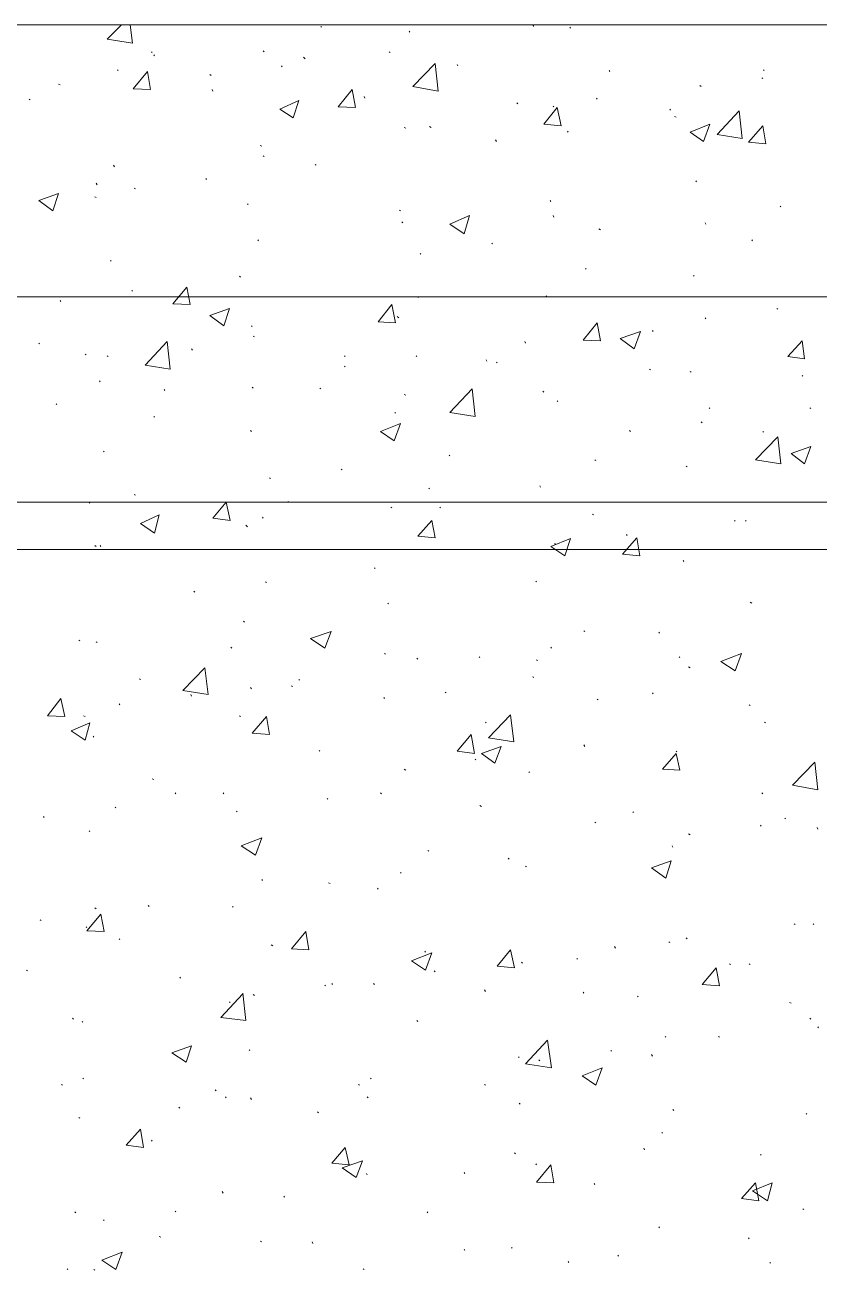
# Model space of a CAD drawing. Header units: millimetres. Extents: x 2928 to 3112, y 1220 to 1280.
# Drawn here: x 2963.701 to 2965.381, y 1259.921 to 1262.562 of the extents above; entities that cross this region are included whole.
import ezdxf

# ---------------------------------------------------------------- set-up
doc = ezdxf.new("R2010")
doc.units = ezdxf.units.MM

msp = doc.modelspace()

# ---------------------------------------------------------------- linework, layer by layer
at = {"color": 253, "linetype": 'Continuous', "lineweight": 5, "true_color": 0x9a9a9a}
for points in [[(2940.97965, 1262.56226), (2981.54689, 1262.56226), (2981.54689, 1240.79028), (2940.97965, 1240.79028)], [(2941.98633, 1261.55224), (2980.53854, 1261.55224), (2980.53854, 1241.8003), (2941.98633, 1241.8003)]]:
    msp.add_lwpolyline(points, close=True, dxfattribs=at)
at = {"color": 92, "linetype": 'Continuous', "lineweight": 13, "true_color": 0x00b800}
for points in [[(2963.87497, 1262.53226), (2963.90497, 1262.56226), (2963.90497, 1262.56226)], [(2963.92831, 1262.52392), (2963.92331, 1262.56226), (2963.92331, 1262.56226)], [(2964.32831, 1262.55726), (2964.32665, 1262.55893), (2964.32665, 1262.55893)], [(2964.51498, 1262.54726), (2964.51332, 1262.54893), (2964.51332, 1262.54893)], [(2964.77499, 1262.56226), (2964.77665, 1262.55893), (2964.77665, 1262.55893)], [(2964.77665, 1262.55893), (2964.77665, 1262.56226), (2964.77665, 1262.56226)], [(2964.85499, 1262.55559), (2964.85332, 1262.55726), (2964.85332, 1262.55726)], [(2963.87497, 1262.53226), (2963.92831, 1262.52392), (2963.92831, 1262.52392)], [(2963.96997, 1262.50392), (2963.96831, 1262.50559), (2963.96831, 1262.50559)], [(2963.97497, 1262.49726), (2963.97331, 1262.49892), (2963.97331, 1262.49892)], [(2964.20664, 1262.50559), (2964.20498, 1262.50726), (2964.20498, 1262.50726)], [(2964.47331, 1262.50392), (2964.47165, 1262.50559), (2964.47165, 1262.50559)], [(2964.24498, 1262.47392), (2964.24331, 1262.47559), (2964.24331, 1262.47559)], [(2964.29331, 1262.49059), (2964.28998, 1262.49392), (2964.28998, 1262.49392)], [(2964.52165, 1262.43226), (2964.56832, 1262.48059), (2964.56832, 1262.48059)], [(2964.57498, 1262.42226), (2964.56832, 1262.48059), (2964.56832, 1262.48059)], [(2964.61665, 1262.47559), (2964.61498, 1262.47892), (2964.61498, 1262.47892)], [(2963.89831, 1262.46559), (2963.89664, 1262.46726), (2963.89664, 1262.46726)], [(2963.92997, 1262.42726), (2963.95997, 1262.46392), (2963.95997, 1262.46392)], [(2963.96664, 1262.42559), (2963.95997, 1262.46392), (2963.95997, 1262.46392)], [(2964.09498, 1262.45559), (2964.09164, 1262.45726), (2964.09164, 1262.45726)], [(2964.93832, 1262.46392), (2964.93665, 1262.46559), (2964.93665, 1262.46559)], [(2965.26166, 1262.44892), (2965.25999, 1262.45059), (2965.25999, 1262.45059)], [(2965.26499, 1262.46559), (2965.26333, 1262.46726), (2965.26333, 1262.46726)], [(2963.77497, 1262.43559), (2963.77164, 1262.43726), (2963.77164, 1262.43726)], [(2963.92997, 1262.42726), (2963.96664, 1262.42559), (2963.96664, 1262.42559)], [(2964.09831, 1262.42226), (2964.09664, 1262.42559), (2964.09664, 1262.42559)], [(2964.36331, 1262.38892), (2964.39331, 1262.42559), (2964.39331, 1262.42559)], [(2964.39998, 1262.38726), (2964.39331, 1262.42559), (2964.39331, 1262.42559)], [(2964.52165, 1262.43226), (2964.57498, 1262.42226), (2964.57498, 1262.42226)], [(2965.13166, 1262.43226), (2965.12832, 1262.43392), (2965.12832, 1262.43392)], [(2963.71164, 1262.40392), (2963.70997, 1262.40559), (2963.70997, 1262.40559)], [(2964.23998, 1262.38392), (2964.27998, 1262.40226), (2964.27998, 1262.40226)], [(2964.26831, 1262.36559), (2964.27998, 1262.40226), (2964.27998, 1262.40226)], [(2964.41998, 1262.40726), (2964.41831, 1262.41059), (2964.41831, 1262.41059)], [(2964.74332, 1262.39559), (2964.74165, 1262.39726), (2964.74165, 1262.39726)], [(2964.81999, 1262.38892), (2964.81832, 1262.39059), (2964.81832, 1262.39059)], [(2964.91165, 1262.40559), (2964.90999, 1262.40726), (2964.90999, 1262.40726)], [(2964.23998, 1262.38392), (2964.26831, 1262.36559), (2964.26831, 1262.36559)], [(2964.36331, 1262.38892), (2964.39998, 1262.38726), (2964.39998, 1262.38726)], [(2964.79832, 1262.35226), (2964.82665, 1262.38726), (2964.82665, 1262.38726)], [(2964.83499, 1262.34892), (2964.82665, 1262.38726), (2964.82665, 1262.38726)], [(2965.06666, 1262.38226), (2965.06499, 1262.38392), (2965.06499, 1262.38392)], [(2965.07832, 1262.36726), (2965.07499, 1262.36892), (2965.07499, 1262.36892)], [(2965.16499, 1262.33059), (2965.21166, 1262.38059), (2965.21166, 1262.38059)], [(2965.21833, 1262.32226), (2965.21166, 1262.38059), (2965.21166, 1262.38059)], [(2964.50665, 1262.34392), (2964.50332, 1262.34559), (2964.50332, 1262.34559)], [(2964.55998, 1262.34559), (2964.55665, 1262.34726), (2964.55665, 1262.34726)], [(2964.79832, 1262.35226), (2964.83499, 1262.34892), (2964.83499, 1262.34892)], [(2964.84999, 1262.33559), (2964.84832, 1262.33726), (2964.84832, 1262.33726)], [(2965.10832, 1262.33559), (2965.14999, 1262.35226), (2965.14999, 1262.35226)], [(2965.13666, 1262.31559), (2965.14999, 1262.35226), (2965.14999, 1262.35226)], [(2965.23166, 1262.31392), (2965.26166, 1262.34892), (2965.26166, 1262.34892)], [(2965.26833, 1262.31059), (2965.26166, 1262.34892), (2965.26166, 1262.34892)], [(2964.69832, 1262.31559), (2964.69665, 1262.31892), (2964.69665, 1262.31892)], [(2965.10832, 1262.33559), (2965.13666, 1262.31559), (2965.13666, 1262.31559)], [(2965.16499, 1262.33059), (2965.21833, 1262.32226), (2965.21833, 1262.32226)], [(2965.23166, 1262.31392), (2965.26833, 1262.31059), (2965.26833, 1262.31059)], [(2964.20164, 1262.30559), (2964.19831, 1262.30726), (2964.19831, 1262.30726)], [(2964.20664, 1262.28392), (2964.20498, 1262.28559), (2964.20498, 1262.28559)], [(2963.88997, 1262.26225), (2963.88831, 1262.26559), (2963.88831, 1262.26559)], [(2964.31665, 1262.26559), (2964.31498, 1262.26725), (2964.31498, 1262.26725)], [(2964.08498, 1262.23559), (2964.08331, 1262.23725), (2964.08331, 1262.23725)], [(2965.12166, 1262.23059), (2965.11999, 1262.23225), (2965.11999, 1262.23225)], [(2963.72997, 1262.19059), (2963.77164, 1262.20559), (2963.77164, 1262.20559)], [(2963.75997, 1262.16892), (2963.77164, 1262.20559), (2963.77164, 1262.20559)], [(2963.85331, 1262.22392), (2963.85164, 1262.22725), (2963.85164, 1262.22725)], [(2963.93497, 1262.21559), (2963.93164, 1262.21725), (2963.93164, 1262.21725)], [(2963.72997, 1262.19059), (2963.75997, 1262.16892), (2963.75997, 1262.16892)], [(2963.85164, 1262.19725), (2963.84831, 1262.19892), (2963.84831, 1262.19892)], [(2964.17331, 1262.18225), (2964.17164, 1262.18392), (2964.17164, 1262.18392)], [(2964.81332, 1262.18892), (2964.81165, 1262.19059), (2964.81165, 1262.19059)], [(2965.29999, 1262.17725), (2965.29833, 1262.17892), (2965.29833, 1262.17892)], [(2964.49498, 1262.16892), (2964.49331, 1262.17059), (2964.49331, 1262.17059)], [(2964.59998, 1262.14059), (2964.64165, 1262.15892), (2964.64165, 1262.15892)], [(2964.62998, 1262.12059), (2964.64165, 1262.15892), (2964.64165, 1262.15892)], [(2964.81999, 1262.15559), (2964.81832, 1262.15892), (2964.81832, 1262.15892)], [(2964.49998, 1262.14392), (2964.49832, 1262.14559), (2964.49832, 1262.14559)], [(2964.59998, 1262.14059), (2964.62998, 1262.12059), (2964.62998, 1262.12059)], [(2964.91832, 1262.12892), (2964.91499, 1262.13059), (2964.91499, 1262.13059)], [(2965.14166, 1262.14059), (2965.13999, 1262.14392), (2965.13999, 1262.14392)], [(2964.19498, 1262.10559), (2964.19331, 1262.10725), (2964.19331, 1262.10725)], [(2964.68998, 1262.09892), (2964.68832, 1262.10059), (2964.68832, 1262.10059)], [(2965.23999, 1262.10559), (2965.23833, 1262.10725), (2965.23833, 1262.10725)], [(2964.53832, 1262.07725), (2964.53665, 1262.07892), (2964.53665, 1262.07892)], [(2963.88331, 1262.06225), (2963.88164, 1262.06392), (2963.88164, 1262.06392)], [(2964.88832, 1262.04558), (2964.88665, 1262.04725), (2964.88665, 1262.04725)], [(2964.15664, 1262.02892), (2964.15498, 1262.03058), (2964.15498, 1262.03058)], [(2965.11666, 1262.03058), (2965.11499, 1262.03225), (2965.11499, 1262.03225)], [(2963.92831, 1261.99892), (2963.92664, 1262.00058), (2963.92664, 1262.00058)], [(2964.01331, 1261.97225), (2964.04331, 1262.00725), (2964.04331, 1262.00725)], [(2964.04998, 1261.97058), (2964.04331, 1262.00725), (2964.04331, 1262.00725)], [(2963.77664, 1261.97725), (2963.77497, 1261.97892), (2963.77497, 1261.97892)], [(2964.01331, 1261.97225), (2964.04998, 1261.97058), (2964.04998, 1261.97058)], [(2964.44831, 1261.93392), (2964.47665, 1261.97058), (2964.47665, 1261.97058)], [(2964.48498, 1261.93225), (2964.47665, 1261.97058), (2964.47665, 1261.97058)], [(2964.53332, 1261.98558), (2964.53165, 1261.98725), (2964.53165, 1261.98725)], [(2964.80499, 1261.98725), (2964.80332, 1261.98892), (2964.80332, 1261.98892)], [(2964.09164, 1261.94725), (2964.13331, 1261.96225), (2964.13331, 1261.96225)], [(2964.09164, 1261.94725), (2964.12164, 1261.92558), (2964.12164, 1261.92558)], [(2964.12164, 1261.92558), (2964.13331, 1261.96225), (2964.13331, 1261.96225)], [(2964.49165, 1261.94225), (2964.48831, 1261.94558), (2964.48831, 1261.94558)], [(2965.14166, 1261.94058), (2965.13999, 1261.94225), (2965.13999, 1261.94225)], [(2965.29333, 1261.96058), (2965.29166, 1261.96225), (2965.29166, 1261.96225)], [(2964.18164, 1261.92392), (2964.17998, 1261.92558), (2964.17998, 1261.92558)], [(2964.44831, 1261.93392), (2964.48498, 1261.93225), (2964.48498, 1261.93225)], [(2964.88165, 1261.89558), (2964.91165, 1261.93225), (2964.91165, 1261.93225)], [(2964.91832, 1261.89392), (2964.91165, 1261.93225), (2964.91165, 1261.93225)], [(2964.95999, 1261.89892), (2965.00332, 1261.91392), (2965.00332, 1261.91392)], [(2964.98999, 1261.87725), (2965.00332, 1261.91392), (2965.00332, 1261.91392)], [(2965.02999, 1261.91392), (2965.02832, 1261.91558), (2965.02832, 1261.91558)], [(2963.73164, 1261.88725), (2963.72997, 1261.88892), (2963.72997, 1261.88892)], [(2963.95497, 1261.84225), (2964.00164, 1261.89225), (2964.00164, 1261.89225)], [(2964.00831, 1261.83392), (2964.00164, 1261.89225), (2964.00164, 1261.89225)], [(2964.18664, 1261.90225), (2964.18331, 1261.90392), (2964.18331, 1261.90392)], [(2964.75999, 1261.88892), (2964.75832, 1261.89225), (2964.75832, 1261.89225)], [(2964.88165, 1261.89558), (2964.91832, 1261.89392), (2964.91832, 1261.89392)], [(2964.95999, 1261.89892), (2964.98999, 1261.87725), (2964.98999, 1261.87725)], [(2965.31499, 1261.86058), (2965.34499, 1261.89392), (2965.34499, 1261.89392)], [(2965.34999, 1261.85558), (2965.34499, 1261.89392), (2965.34499, 1261.89392)], [(2963.82997, 1261.86392), (2963.82831, 1261.86558), (2963.82831, 1261.86558)], [(2963.87664, 1261.86058), (2963.87497, 1261.86225), (2963.87497, 1261.86225)], [(2964.05498, 1261.87392), (2964.05331, 1261.87725), (2964.05331, 1261.87725)], [(2964.37831, 1261.86058), (2964.37665, 1261.86225), (2964.37665, 1261.86225)], [(2964.52998, 1261.86058), (2964.52832, 1261.86225), (2964.52832, 1261.86225)], [(2963.95497, 1261.84225), (2964.00831, 1261.83392), (2964.00831, 1261.83392)], [(2964.37831, 1261.83892), (2964.37665, 1261.84058), (2964.37665, 1261.84058)], [(2964.67832, 1261.85058), (2964.67665, 1261.85392), (2964.67665, 1261.85392)], [(2964.69998, 1261.84725), (2964.69832, 1261.84892), (2964.69832, 1261.84892)], [(2965.31499, 1261.86058), (2965.34999, 1261.85558), (2965.34999, 1261.85558)], [(2963.85997, 1261.80725), (2963.85831, 1261.80891), (2963.85831, 1261.80891)], [(2965.02499, 1261.83225), (2965.02166, 1261.83392), (2965.02166, 1261.83392)], [(2965.10999, 1261.82725), (2965.10832, 1261.82891), (2965.10832, 1261.82891)], [(2965.34666, 1261.81891), (2965.34499, 1261.82058), (2965.34499, 1261.82058)], [(2963.99664, 1261.78891), (2963.99497, 1261.79058), (2963.99497, 1261.79058)], [(2964.18331, 1261.79391), (2964.18164, 1261.79558), (2964.18164, 1261.79558)], [(2964.32665, 1261.79225), (2964.32498, 1261.79391), (2964.32498, 1261.79391)], [(2964.59998, 1261.74225), (2964.64665, 1261.79225), (2964.64665, 1261.79225)], [(2964.65332, 1261.73391), (2964.64665, 1261.79225), (2964.64665, 1261.79225)], [(2964.79832, 1261.78558), (2964.79665, 1261.78725), (2964.79665, 1261.78725)], [(2963.7683, 1261.75891), (2963.76664, 1261.76058), (2963.76664, 1261.76058)], [(2964.50665, 1261.77891), (2964.50332, 1261.78058), (2964.50332, 1261.78058)], [(2964.82832, 1261.76558), (2964.82665, 1261.76725), (2964.82665, 1261.76725)], [(2963.97497, 1261.73225), (2963.97331, 1261.73391), (2963.97331, 1261.73391)], [(2964.48498, 1261.74058), (2964.48331, 1261.74225), (2964.48331, 1261.74225)], [(2964.59998, 1261.74225), (2964.65332, 1261.73391), (2964.65332, 1261.73391)], [(2965.14999, 1261.75058), (2965.14832, 1261.75225), (2965.14832, 1261.75225)], [(2965.36333, 1261.75058), (2965.36166, 1261.75225), (2965.36166, 1261.75225)], [(2964.17998, 1261.70225), (2964.17831, 1261.70391), (2964.17831, 1261.70391)], [(2964.45331, 1261.70225), (2964.49498, 1261.71891), (2964.49498, 1261.71891)], [(2964.48165, 1261.68225), (2964.49498, 1261.71891), (2964.49498, 1261.71891)], [(2964.98166, 1261.70225), (2964.97999, 1261.70391), (2964.97999, 1261.70391)], [(2965.13332, 1261.72058), (2965.13166, 1261.72225), (2965.13166, 1261.72225)], [(2964.45331, 1261.70225), (2964.48165, 1261.68225), (2964.48165, 1261.68225)], [(2965.24666, 1261.64225), (2965.29333, 1261.69058), (2965.29333, 1261.69058)], [(2965.26333, 1261.70058), (2965.26166, 1261.70225), (2965.26166, 1261.70225)], [(2965.29999, 1261.63391), (2965.29333, 1261.69058), (2965.29333, 1261.69058)], [(2963.86831, 1261.65891), (2963.86664, 1261.66058), (2963.86664, 1261.66058)], [(2964.59998, 1261.65058), (2964.59832, 1261.65225), (2964.59832, 1261.65225)], [(2965.32166, 1261.65558), (2965.36333, 1261.67058), (2965.36333, 1261.67058)], [(2965.32166, 1261.65558), (2965.34999, 1261.63391), (2965.34999, 1261.63391)], [(2965.34999, 1261.63391), (2965.36333, 1261.67058), (2965.36333, 1261.67058)], [(2964.90832, 1261.64058), (2964.90665, 1261.64225), (2964.90665, 1261.64225)], [(2965.10166, 1261.62725), (2965.09999, 1261.62891), (2965.09999, 1261.62891)], [(2965.24666, 1261.64225), (2965.29999, 1261.63391), (2965.29999, 1261.63391)], [(2964.21998, 1261.60225), (2964.21831, 1261.60391), (2964.21831, 1261.60391)], [(2964.37165, 1261.62058), (2964.36998, 1261.62225), (2964.36998, 1261.62225)], [(2964.55665, 1261.58058), (2964.55498, 1261.58224), (2964.55498, 1261.58224)], [(2964.79165, 1261.58391), (2964.78999, 1261.58724), (2964.78999, 1261.58724)], [(2963.83831, 1261.55058), (2963.83664, 1261.55224), (2963.83664, 1261.55224)], [(2963.93497, 1261.56724), (2963.93164, 1261.56891), (2963.93164, 1261.56891)], [(2964.09831, 1261.51891), (2964.12664, 1261.55224), (2964.12664, 1261.55224)], [(2964.13498, 1261.51391), (2964.12664, 1261.55224), (2964.12664, 1261.55224)], [(2964.25831, 1261.55224), (2964.25664, 1261.55391), (2964.25664, 1261.55391)], [(2963.94497, 1261.50724), (2963.98497, 1261.52558), (2963.98497, 1261.52558)], [(2963.97497, 1261.48724), (2963.98497, 1261.52558), (2963.98497, 1261.52558)], [(2964.09831, 1261.51891), (2964.13498, 1261.51391), (2964.13498, 1261.51391)], [(2964.20498, 1261.51891), (2964.20331, 1261.52058), (2964.20331, 1261.52058)], [(2964.47665, 1261.54058), (2964.47498, 1261.54224), (2964.47498, 1261.54224)], [(2964.57998, 1261.54058), (2964.57832, 1261.54224), (2964.57832, 1261.54224)], [(2964.90332, 1261.52558), (2964.90165, 1261.52724), (2964.90165, 1261.52724)], [(2963.94497, 1261.50724), (2963.97497, 1261.48724), (2963.97497, 1261.48724)], [(2964.17164, 1261.50058), (2964.16831, 1261.50391), (2964.16831, 1261.50391)], [(2964.53165, 1261.48058), (2964.56165, 1261.51391), (2964.56165, 1261.51391)], [(2964.56832, 1261.47724), (2964.56165, 1261.51391), (2964.56165, 1261.51391)], [(2965.20333, 1261.51224), (2965.20166, 1261.51391), (2965.20166, 1261.51391)], [(2965.22666, 1261.51224), (2965.22499, 1261.51391), (2965.22499, 1261.51391)], [(2964.53165, 1261.48058), (2964.56832, 1261.47724), (2964.56832, 1261.47724)], [(2964.81332, 1261.45891), (2964.85499, 1261.47558), (2964.85499, 1261.47558)], [(2964.82332, 1261.46224), (2964.82165, 1261.46558), (2964.82165, 1261.46558)], [(2964.84332, 1261.43891), (2964.85499, 1261.47558), (2964.85499, 1261.47558)], [(2964.96499, 1261.44224), (2964.99499, 1261.47724), (2964.99499, 1261.47724)], [(2964.97499, 1261.48224), (2964.97332, 1261.48391), (2964.97332, 1261.48391)], [(2965.00166, 1261.43891), (2964.99499, 1261.47724), (2964.99499, 1261.47724)], [(2963.85164, 1261.45891), (2963.84831, 1261.46058), (2963.84831, 1261.46058)], [(2963.86164, 1261.45891), (2963.85997, 1261.46058), (2963.85997, 1261.46058)], [(2964.81332, 1261.45891), (2964.84332, 1261.43891), (2964.84332, 1261.43891)], [(2964.96499, 1261.44224), (2965.00166, 1261.43891), (2965.00166, 1261.43891)], [(2964.44165, 1261.41224), (2964.43998, 1261.41391), (2964.43998, 1261.41391)], [(2965.09499, 1261.42724), (2965.09332, 1261.42891), (2965.09332, 1261.42891)], [(2964.05998, 1261.36224), (2964.05831, 1261.36391), (2964.05831, 1261.36391)], [(2964.21164, 1261.38224), (2964.20998, 1261.38391), (2964.20998, 1261.38391)], [(2964.78332, 1261.38391), (2964.78165, 1261.38558), (2964.78165, 1261.38558)], [(2964.46998, 1261.33724), (2964.46831, 1261.33891), (2964.46831, 1261.33891)], [(2965.23833, 1261.33891), (2965.23499, 1261.34057), (2965.23499, 1261.34057)], [(2964.16498, 1261.29891), (2964.16331, 1261.30057), (2964.16331, 1261.30057)], [(2964.88499, 1261.27891), (2964.88332, 1261.28057), (2964.88332, 1261.28057)], [(2963.81664, 1261.25891), (2963.81497, 1261.26057), (2963.81497, 1261.26057)], [(2963.85331, 1261.25557), (2963.85164, 1261.25724), (2963.85164, 1261.25724)], [(2964.30498, 1261.26391), (2964.34831, 1261.27891), (2964.34831, 1261.27891)], [(2964.30498, 1261.26391), (2964.33498, 1261.24391), (2964.33498, 1261.24391)], [(2964.33498, 1261.24391), (2964.34831, 1261.27891), (2964.34831, 1261.27891)], [(2965.04332, 1261.27557), (2965.04166, 1261.27724), (2965.04166, 1261.27724)], [(2964.13831, 1261.24391), (2964.13664, 1261.24557), (2964.13664, 1261.24557)], [(2964.46331, 1261.23057), (2964.46165, 1261.23224), (2964.46165, 1261.23224)], [(2964.81499, 1261.24391), (2964.81332, 1261.24557), (2964.81332, 1261.24557)], [(2965.17332, 1261.21557), (2965.21666, 1261.23224), (2965.21666, 1261.23224)], [(2965.20333, 1261.19557), (2965.21666, 1261.23224), (2965.21666, 1261.23224)], [(2964.03498, 1261.15391), (2964.08164, 1261.20224), (2964.08164, 1261.20224)], [(2964.08831, 1261.14557), (2964.08164, 1261.20224), (2964.08164, 1261.20224)], [(2964.53165, 1261.22057), (2964.52998, 1261.22224), (2964.52998, 1261.22224)], [(2964.66332, 1261.22391), (2964.66165, 1261.22557), (2964.66165, 1261.22557)], [(2964.78499, 1261.21724), (2964.78332, 1261.21891), (2964.78332, 1261.21891)], [(2965.08666, 1261.22391), (2965.08499, 1261.22557), (2965.08499, 1261.22557)], [(2965.10832, 1261.20224), (2965.10499, 1261.20391), (2965.10499, 1261.20391)], [(2965.17332, 1261.21557), (2965.20333, 1261.19557), (2965.20333, 1261.19557)], [(2963.94497, 1261.17724), (2963.94331, 1261.17891), (2963.94331, 1261.17891)], [(2964.28165, 1261.17557), (2964.27998, 1261.17724), (2964.27998, 1261.17724)], [(2964.77665, 1261.18057), (2964.77499, 1261.18391), (2964.77499, 1261.18391)], [(2964.03498, 1261.15391), (2964.08831, 1261.14557), (2964.08831, 1261.14557)], [(2964.17998, 1261.15724), (2964.17831, 1261.16057), (2964.17831, 1261.16057)], [(2964.26665, 1261.16224), (2964.26498, 1261.16391), (2964.26498, 1261.16391)], [(2964.59165, 1261.14891), (2964.58998, 1261.15057), (2964.58998, 1261.15057)], [(2965.02999, 1261.14724), (2965.02832, 1261.14891), (2965.02832, 1261.14891)], [(2963.7483, 1261.10057), (2963.77664, 1261.13724), (2963.77664, 1261.13724)], [(2963.78497, 1261.0989), (2963.77664, 1261.13724), (2963.77664, 1261.13724)], [(2963.90164, 1261.1239), (2963.89997, 1261.12557), (2963.89997, 1261.12557)], [(2964.05331, 1261.14224), (2964.05164, 1261.14557), (2964.05164, 1261.14557)], [(2964.46165, 1261.13724), (2964.45998, 1261.13891), (2964.45998, 1261.13891)], [(2964.91332, 1261.13391), (2964.91165, 1261.13557), (2964.91165, 1261.13557)], [(2965.23499, 1261.12224), (2965.23333, 1261.1239), (2965.23333, 1261.1239)], [(2963.7483, 1261.10057), (2963.78497, 1261.0989), (2963.78497, 1261.0989)], [(2963.82831, 1261.0989), (2963.82497, 1261.10057), (2963.82497, 1261.10057)], [(2964.15664, 1261.0989), (2964.15498, 1261.10057), (2964.15498, 1261.10057)], [(2964.18164, 1261.0639), (2964.21164, 1261.0989), (2964.21164, 1261.0989)], [(2964.21831, 1261.06057), (2964.21164, 1261.0989), (2964.21164, 1261.0989)], [(2964.68165, 1261.0539), (2964.72832, 1261.10224), (2964.72832, 1261.10224)], [(2964.73499, 1261.04557), (2964.72832, 1261.10224), (2964.72832, 1261.10224)], [(2963.79831, 1261.0689), (2963.83831, 1261.08557), (2963.83831, 1261.08557)], [(2963.79831, 1261.0689), (2963.82831, 1261.0489), (2963.82831, 1261.0489)], [(2963.82831, 1261.0489), (2963.83831, 1261.08557), (2963.83831, 1261.08557)], [(2964.67665, 1261.08557), (2964.67498, 1261.08724), (2964.67498, 1261.08724)], [(2965.26833, 1261.08557), (2965.26499, 1261.08724), (2965.26499, 1261.08724)], [(2963.84664, 1261.05557), (2963.84497, 1261.05724), (2963.84497, 1261.05724)], [(2964.18164, 1261.0639), (2964.21831, 1261.06057), (2964.21831, 1261.06057)], [(2964.61498, 1261.02557), (2964.64498, 1261.06057), (2964.64498, 1261.06057)], [(2964.65165, 1261.02057), (2964.64498, 1261.06057), (2964.64498, 1261.06057)], [(2964.68165, 1261.0539), (2964.73499, 1261.04557), (2964.73499, 1261.04557)], [(2964.32498, 1261.02557), (2964.32331, 1261.02724), (2964.32331, 1261.02724)], [(2964.61498, 1261.02557), (2964.65165, 1261.02057), (2964.65165, 1261.02057)], [(2964.66665, 1261.02057), (2964.70832, 1261.03557), (2964.70832, 1261.03557)], [(2964.66665, 1261.02057), (2964.69498, 1261.00057), (2964.69498, 1261.00057)], [(2964.69498, 1261.00057), (2964.70832, 1261.03557), (2964.70832, 1261.03557)], [(2964.88499, 1261.03557), (2964.88332, 1261.0389), (2964.88332, 1261.0389)], [(2965.04999, 1260.98724), (2965.07832, 1261.02057), (2965.07832, 1261.02057)], [(2965.07999, 1261.0239), (2965.07832, 1261.02557), (2965.07832, 1261.02557)], [(2965.08666, 1260.98557), (2965.07832, 1261.02057), (2965.07832, 1261.02057)], [(2964.65498, 1261.00724), (2964.65332, 1261.0089), (2964.65332, 1261.0089)], [(2965.32499, 1260.9539), (2965.37166, 1261.00224), (2965.37166, 1261.00224)], [(2965.37833, 1260.9439), (2965.37166, 1261.00224), (2965.37166, 1261.00224)], [(2963.97331, 1260.96557), (2963.96997, 1260.96724), (2963.96997, 1260.96724)], [(2964.50665, 1260.98557), (2964.50332, 1260.98724), (2964.50332, 1260.98724)], [(2964.76832, 1260.98057), (2964.76665, 1260.98224), (2964.76665, 1260.98224)], [(2965.04999, 1260.98724), (2965.08666, 1260.98557), (2965.08666, 1260.98557)], [(2964.01997, 1260.93557), (2964.01831, 1260.93724), (2964.01831, 1260.93724)], [(2964.12164, 1260.93557), (2964.11998, 1260.93724), (2964.11998, 1260.93724)], [(2964.45498, 1260.93557), (2964.45331, 1260.93724), (2964.45331, 1260.93724)], [(2965.26166, 1260.93557), (2965.25999, 1260.93724), (2965.25999, 1260.93724)], [(2965.32499, 1260.9539), (2965.37833, 1260.9439), (2965.37833, 1260.9439)], [(2964.34165, 1260.9239), (2964.33998, 1260.92557), (2964.33998, 1260.92557)], [(2964.66665, 1260.9089), (2964.66332, 1260.91057), (2964.66332, 1260.91057)], [(2963.74164, 1260.88557), (2963.73997, 1260.88723), (2963.73997, 1260.88723)], [(2963.89331, 1260.90557), (2963.89164, 1260.90724), (2963.89164, 1260.90724)], [(2964.14998, 1260.89724), (2964.14831, 1260.8989), (2964.14831, 1260.8989)], [(2964.98832, 1260.89557), (2964.98666, 1260.89724), (2964.98666, 1260.89724)], [(2965.30999, 1260.88223), (2965.30833, 1260.8839), (2965.30833, 1260.8839)], [(2964.90832, 1260.8739), (2964.90665, 1260.87557), (2964.90665, 1260.87557)], [(2965.25833, 1260.86723), (2965.25666, 1260.8689), (2965.25666, 1260.8689)], [(2965.37833, 1260.86057), (2965.37666, 1260.8639), (2965.37666, 1260.8639)], [(2963.83831, 1260.85557), (2963.83664, 1260.85723), (2963.83664, 1260.85723)], [(2964.15831, 1260.82557), (2964.20164, 1260.84223), (2964.20164, 1260.84223)], [(2964.18831, 1260.80557), (2964.20164, 1260.84223), (2964.20164, 1260.84223)], [(2965.10832, 1260.8489), (2965.10499, 1260.85057), (2965.10499, 1260.85057)], [(2964.15831, 1260.82557), (2964.18831, 1260.80557), (2964.18831, 1260.80557)], [(2964.55498, 1260.8139), (2964.55332, 1260.81557), (2964.55332, 1260.81557)], [(2965.07166, 1260.82223), (2965.06999, 1260.82557), (2965.06999, 1260.82557)], [(2964.72498, 1260.79723), (2964.72332, 1260.7989), (2964.72332, 1260.7989)], [(2964.76165, 1260.78057), (2964.75999, 1260.78223), (2964.75999, 1260.78223)], [(2965.02666, 1260.7789), (2965.06832, 1260.7939), (2965.06832, 1260.7939)], [(2965.02666, 1260.7789), (2965.05666, 1260.75723), (2965.05666, 1260.75723)], [(2965.05666, 1260.75723), (2965.06832, 1260.7939), (2965.06832, 1260.7939)], [(2964.20331, 1260.75223), (2964.20164, 1260.7539), (2964.20164, 1260.7539)], [(2964.49665, 1260.76723), (2964.49498, 1260.7689), (2964.49498, 1260.7689)], [(2964.34665, 1260.74557), (2964.34331, 1260.74723), (2964.34331, 1260.74723)], [(2964.44831, 1260.7339), (2964.44665, 1260.73557), (2964.44665, 1260.73557)], [(2963.83164, 1260.64556), (2963.86164, 1260.68057), (2963.86164, 1260.68057)], [(2963.85164, 1260.69223), (2963.84831, 1260.6939), (2963.84831, 1260.6939)], [(2963.86831, 1260.6439), (2963.86164, 1260.68057), (2963.86164, 1260.68057)], [(2963.96331, 1260.69723), (2963.96164, 1260.6989), (2963.96164, 1260.6989)], [(2964.14164, 1260.69557), (2964.13998, 1260.69723), (2964.13998, 1260.69723)], [(2963.73497, 1260.66723), (2963.7333, 1260.6689), (2963.7333, 1260.6689)], [(2963.83164, 1260.65223), (2963.82997, 1260.6539), (2963.82997, 1260.6539)], [(2965.32999, 1260.6589), (2965.32833, 1260.66056), (2965.32833, 1260.66056)], [(2965.36999, 1260.6589), (2965.36833, 1260.66056), (2965.36833, 1260.66056)], [(2963.83164, 1260.64556), (2963.86831, 1260.6439), (2963.86831, 1260.6439)], [(2963.90164, 1260.62723), (2963.89997, 1260.6289), (2963.89997, 1260.6289)], [(2964.26498, 1260.60723), (2964.29498, 1260.6439), (2964.29498, 1260.6439)], [(2964.30165, 1260.60556), (2964.29498, 1260.6439), (2964.29498, 1260.6439)], [(2965.06499, 1260.62056), (2965.06332, 1260.62223), (2965.06332, 1260.62223)], [(2965.10166, 1260.6289), (2965.09999, 1260.63056), (2965.09999, 1260.63056)], [(2964.22498, 1260.6139), (2964.22164, 1260.61556), (2964.22164, 1260.61556)], [(2964.26498, 1260.60723), (2964.30165, 1260.60556), (2964.30165, 1260.60556)], [(2964.51832, 1260.58223), (2964.56165, 1260.5989), (2964.56165, 1260.5989)], [(2964.54832, 1260.60056), (2964.54665, 1260.60223), (2964.54665, 1260.60223)], [(2964.54832, 1260.56223), (2964.56165, 1260.5989), (2964.56165, 1260.5989)], [(2964.69998, 1260.57056), (2964.72832, 1260.60556), (2964.72832, 1260.60556)], [(2964.73665, 1260.56723), (2964.72832, 1260.60556), (2964.72832, 1260.60556)], [(2964.94999, 1260.6089), (2964.94832, 1260.61223), (2964.94832, 1260.61223)], [(2964.51832, 1260.58223), (2964.54832, 1260.56223), (2964.54832, 1260.56223)], [(2964.69998, 1260.57056), (2964.73665, 1260.56723), (2964.73665, 1260.56723)], [(2964.75332, 1260.57723), (2964.75165, 1260.5789), (2964.75165, 1260.5789)], [(2964.86999, 1260.58556), (2964.86832, 1260.58723), (2964.86832, 1260.58723)], [(2965.13332, 1260.53223), (2965.16332, 1260.56723), (2965.16332, 1260.56723)], [(2965.16999, 1260.5289), (2965.16332, 1260.56723), (2965.16332, 1260.56723)], [(2965.19332, 1260.5739), (2965.19166, 1260.57556), (2965.19166, 1260.57556)], [(2965.23499, 1260.5739), (2965.23333, 1260.57556), (2965.23333, 1260.57556)], [(2963.70664, 1260.56056), (2963.7033, 1260.56223), (2963.7033, 1260.56223)], [(2964.02998, 1260.54556), (2964.02831, 1260.54723), (2964.02831, 1260.54723)], [(2964.56832, 1260.5589), (2964.56665, 1260.56056), (2964.56665, 1260.56056)], [(2964.33665, 1260.5289), (2964.33498, 1260.53056), (2964.33498, 1260.53056)], [(2964.35165, 1260.53223), (2964.34998, 1260.5339), (2964.34998, 1260.5339)], [(2964.43998, 1260.53223), (2964.43831, 1260.5339), (2964.43831, 1260.5339)], [(2964.67498, 1260.51723), (2964.67332, 1260.52056), (2964.67332, 1260.52056)], [(2964.88332, 1260.5139), (2964.88165, 1260.51556), (2964.88165, 1260.51556)], [(2965.13332, 1260.53223), (2965.16999, 1260.5289), (2965.16999, 1260.5289)], [(2964.11498, 1260.46223), (2964.16164, 1260.51223), (2964.16164, 1260.51223)], [(2964.13498, 1260.4939), (2964.13331, 1260.49556), (2964.13331, 1260.49556)], [(2964.16831, 1260.45556), (2964.16164, 1260.5139), (2964.16164, 1260.5139)], [(2964.18664, 1260.5089), (2964.18331, 1260.51056), (2964.18331, 1260.51056)], [(2964.99832, 1260.50556), (2964.99666, 1260.50723), (2964.99666, 1260.50723)], [(2965.32166, 1260.49223), (2965.31833, 1260.4939), (2965.31833, 1260.4939)], [(2964.11498, 1260.46223), (2964.16831, 1260.45556), (2964.16831, 1260.45556)], [(2963.80331, 1260.4589), (2963.80164, 1260.46056), (2963.80164, 1260.46056)], [(2963.82331, 1260.45223), (2963.82164, 1260.4539), (2963.82164, 1260.4539)], [(2964.53165, 1260.4539), (2964.52998, 1260.45556), (2964.52998, 1260.45556)], [(2965.36333, 1260.4589), (2965.36166, 1260.46056), (2965.36166, 1260.46056)], [(2965.37999, 1260.44056), (2965.37833, 1260.44223), (2965.37833, 1260.44223)], [(2964.75999, 1260.36389), (2964.80665, 1260.41389), (2964.80665, 1260.41389)], [(2964.81499, 1260.35556), (2964.80665, 1260.41389), (2964.80665, 1260.41389)], [(2965.05666, 1260.42056), (2965.05499, 1260.42223), (2965.05499, 1260.42223)], [(2965.16999, 1260.42056), (2965.16832, 1260.42223), (2965.16832, 1260.42223)], [(2964.01164, 1260.38723), (2964.05331, 1260.40223), (2964.05331, 1260.40223)], [(2964.01164, 1260.38723), (2964.04164, 1260.36723), (2964.04164, 1260.36723)], [(2964.04164, 1260.36723), (2964.05331, 1260.40223), (2964.05331, 1260.40223)], [(2964.17664, 1260.39223), (2964.17498, 1260.39389), (2964.17498, 1260.39389)], [(2964.94165, 1260.39056), (2964.93999, 1260.39223), (2964.93999, 1260.39223)], [(2965.02832, 1260.38056), (2965.02666, 1260.38389), (2965.02666, 1260.38389)], [(2964.74665, 1260.37723), (2964.74499, 1260.37889), (2964.74499, 1260.37889)], [(2964.75999, 1260.36389), (2964.81499, 1260.35556), (2964.81499, 1260.35556)], [(2964.78999, 1260.37056), (2964.78832, 1260.37223), (2964.78832, 1260.37223)], [(2963.82497, 1260.33223), (2963.82331, 1260.33389), (2963.82331, 1260.33389)], [(2964.43331, 1260.33223), (2964.43165, 1260.33389), (2964.43165, 1260.33389)], [(2964.87999, 1260.33889), (2964.92165, 1260.35556), (2964.92165, 1260.35556)], [(2964.87999, 1260.33889), (2964.90832, 1260.31889), (2964.90832, 1260.31889)], [(2964.90832, 1260.31889), (2964.92165, 1260.35556), (2964.92165, 1260.35556)], [(2963.77997, 1260.31889), (2963.7783, 1260.32056), (2963.7783, 1260.32056)], [(2964.10498, 1260.30723), (2964.10331, 1260.30889), (2964.10331, 1260.30889)], [(2964.40831, 1260.31889), (2964.40665, 1260.32056), (2964.40665, 1260.32056)], [(2964.67498, 1260.31889), (2964.67332, 1260.32056), (2964.67332, 1260.32056)], [(2964.12664, 1260.29223), (2964.12498, 1260.29389), (2964.12498, 1260.29389)], [(2964.17998, 1260.28889), (2964.17831, 1260.29223), (2964.17831, 1260.29223)], [(2964.42665, 1260.29223), (2964.42498, 1260.29389), (2964.42498, 1260.29389)], [(2964.74832, 1260.27889), (2964.74665, 1260.28056), (2964.74665, 1260.28056)], [(2963.81664, 1260.24889), (2963.81497, 1260.25056), (2963.81497, 1260.25056)], [(2964.02831, 1260.27056), (2964.02664, 1260.27223), (2964.02664, 1260.27223)], [(2964.32165, 1260.26056), (2964.31998, 1260.26223), (2964.31998, 1260.26223)], [(2965.07332, 1260.26556), (2965.07166, 1260.26723), (2965.07166, 1260.26723)], [(2965.35499, 1260.25723), (2965.35333, 1260.25889), (2965.35333, 1260.25889)], [(2963.91497, 1260.19222), (2963.94497, 1260.22556), (2963.94497, 1260.22556)], [(2963.95164, 1260.18722), (2963.94497, 1260.22556), (2963.94497, 1260.22556)], [(2963.96997, 1260.20056), (2963.96831, 1260.20223), (2963.96831, 1260.20223)], [(2965.04999, 1260.21723), (2965.04832, 1260.21889), (2965.04832, 1260.21889)], [(2963.91497, 1260.19222), (2963.95164, 1260.18722), (2963.95164, 1260.18722)], [(2964.34998, 1260.15389), (2964.37831, 1260.18722), (2964.37831, 1260.18722)], [(2964.38665, 1260.15056), (2964.37831, 1260.18722), (2964.37831, 1260.18722)], [(2964.73832, 1260.17389), (2964.73665, 1260.17556), (2964.73665, 1260.17556)], [(2965.01166, 1260.18222), (2965.00999, 1260.18556), (2965.00999, 1260.18556)], [(2965.25833, 1260.17056), (2965.25666, 1260.17222), (2965.25666, 1260.17222)], [(2964.34998, 1260.15389), (2964.38665, 1260.15056), (2964.38665, 1260.15056)], [(2964.37165, 1260.14389), (2964.41498, 1260.15889), (2964.41498, 1260.15889)], [(2964.40165, 1260.12389), (2964.41498, 1260.15889), (2964.41498, 1260.15889)], [(2964.78332, 1260.15056), (2964.78165, 1260.15222), (2964.78165, 1260.15222)], [(2964.78332, 1260.11389), (2964.81332, 1260.15056), (2964.81332, 1260.15056)], [(2964.81999, 1260.11222), (2964.81332, 1260.15056), (2964.81332, 1260.15056)], [(2964.37165, 1260.14389), (2964.40165, 1260.12389), (2964.40165, 1260.12389)], [(2964.42498, 1260.12889), (2964.42331, 1260.13222), (2964.42331, 1260.13222)], [(2964.63165, 1260.13222), (2964.62998, 1260.13389), (2964.62998, 1260.13389)], [(2964.11998, 1260.09056), (2964.11831, 1260.09389), (2964.11831, 1260.09389)], [(2964.78332, 1260.11389), (2964.81999, 1260.11222), (2964.81999, 1260.11222)], [(2964.90665, 1260.10889), (2964.90499, 1260.11056), (2964.90499, 1260.11056)], [(2965.21666, 1260.07889), (2965.24666, 1260.11222), (2965.24666, 1260.11222)], [(2965.23999, 1260.09556), (2965.28166, 1260.11222), (2965.28166, 1260.11222)], [(2965.23999, 1260.09556), (2965.27166, 1260.07389), (2965.27166, 1260.07389)], [(2965.25333, 1260.07389), (2965.24666, 1260.11222), (2965.24666, 1260.11222)], [(2965.27166, 1260.07389), (2965.28166, 1260.11222), (2965.28166, 1260.11222)], [(2964.24998, 1260.08222), (2964.24831, 1260.08389), (2964.24831, 1260.08389)], [(2965.21666, 1260.07889), (2965.25333, 1260.07389), (2965.25333, 1260.07389)], [(2963.80831, 1260.04889), (2963.80664, 1260.05056), (2963.80664, 1260.05056)], [(2964.01997, 1260.05056), (2964.01831, 1260.05222), (2964.01831, 1260.05222)], [(2964.55332, 1260.04889), (2964.55165, 1260.05056), (2964.55165, 1260.05056)], [(2965.34833, 1260.05556), (2965.34666, 1260.05722), (2965.34666, 1260.05722)], [(2963.86831, 1260.03222), (2963.86664, 1260.03389), (2963.86664, 1260.03389)], [(2965.04332, 1260.01722), (2965.04166, 1260.01889), (2965.04166, 1260.01889)], [(2963.98831, 1259.99722), (2963.98497, 1259.99889), (2963.98497, 1259.99889)], [(2964.20164, 1259.98722), (2964.19831, 1259.98889), (2964.19831, 1259.98889)], [(2964.30998, 1259.98389), (2964.30831, 1259.98722), (2964.30831, 1259.98722)], [(2965.23333, 1259.99389), (2965.23166, 1259.99556), (2965.23166, 1259.99556)], [(2963.86331, 1259.94889), (2963.90664, 1259.96556), (2963.90664, 1259.96556)], [(2963.89331, 1259.92889), (2963.90664, 1259.96556), (2963.90664, 1259.96556)], [(2964.63165, 1259.96889), (2964.62998, 1259.97222), (2964.62998, 1259.97222)], [(2964.73165, 1259.97389), (2964.72999, 1259.97556), (2964.72999, 1259.97556)], [(2963.86331, 1259.94889), (2963.89331, 1259.92889), (2963.89331, 1259.92889)], [(2964.85165, 1259.94389), (2964.84999, 1259.94555), (2964.84999, 1259.94555)], [(2964.95665, 1259.95722), (2964.95499, 1259.95889), (2964.95499, 1259.95889)], [(2965.27833, 1259.94222), (2965.27666, 1259.94389), (2965.27666, 1259.94389)], [(2963.79164, 1259.92889), (2963.78997, 1259.93055), (2963.78997, 1259.93055)], [(2963.84831, 1259.92722), (2963.84664, 1259.92889), (2963.84664, 1259.92889)], [(2964.41831, 1259.92889), (2964.41665, 1259.93055), (2964.41665, 1259.93055)]]:
    msp.add_lwpolyline(points, dxfattribs=at)
at = {"color": 253, "linetype": 'Continuous', "lineweight": 5, "true_color": 0x9a9a9a}
for points in [[(2981.44522, 1261.98725), (2941.07965, 1261.98725), (2941.07965, 1261.98725)], [(2961.3116, 1241.9003), (2980.43854, 1241.9003), (2980.43854, 1247.74538), (2972.27343, 1247.74538), (2972.27343, 1256.61384), (2980.43854, 1256.61384), (2980.43854, 1261.45224), (2961.3116, 1261.45224), (2961.3116, 1249.1904)]]:
    msp.add_lwpolyline(points, dxfattribs=at)

doc.saveas('drawing.dxf')
